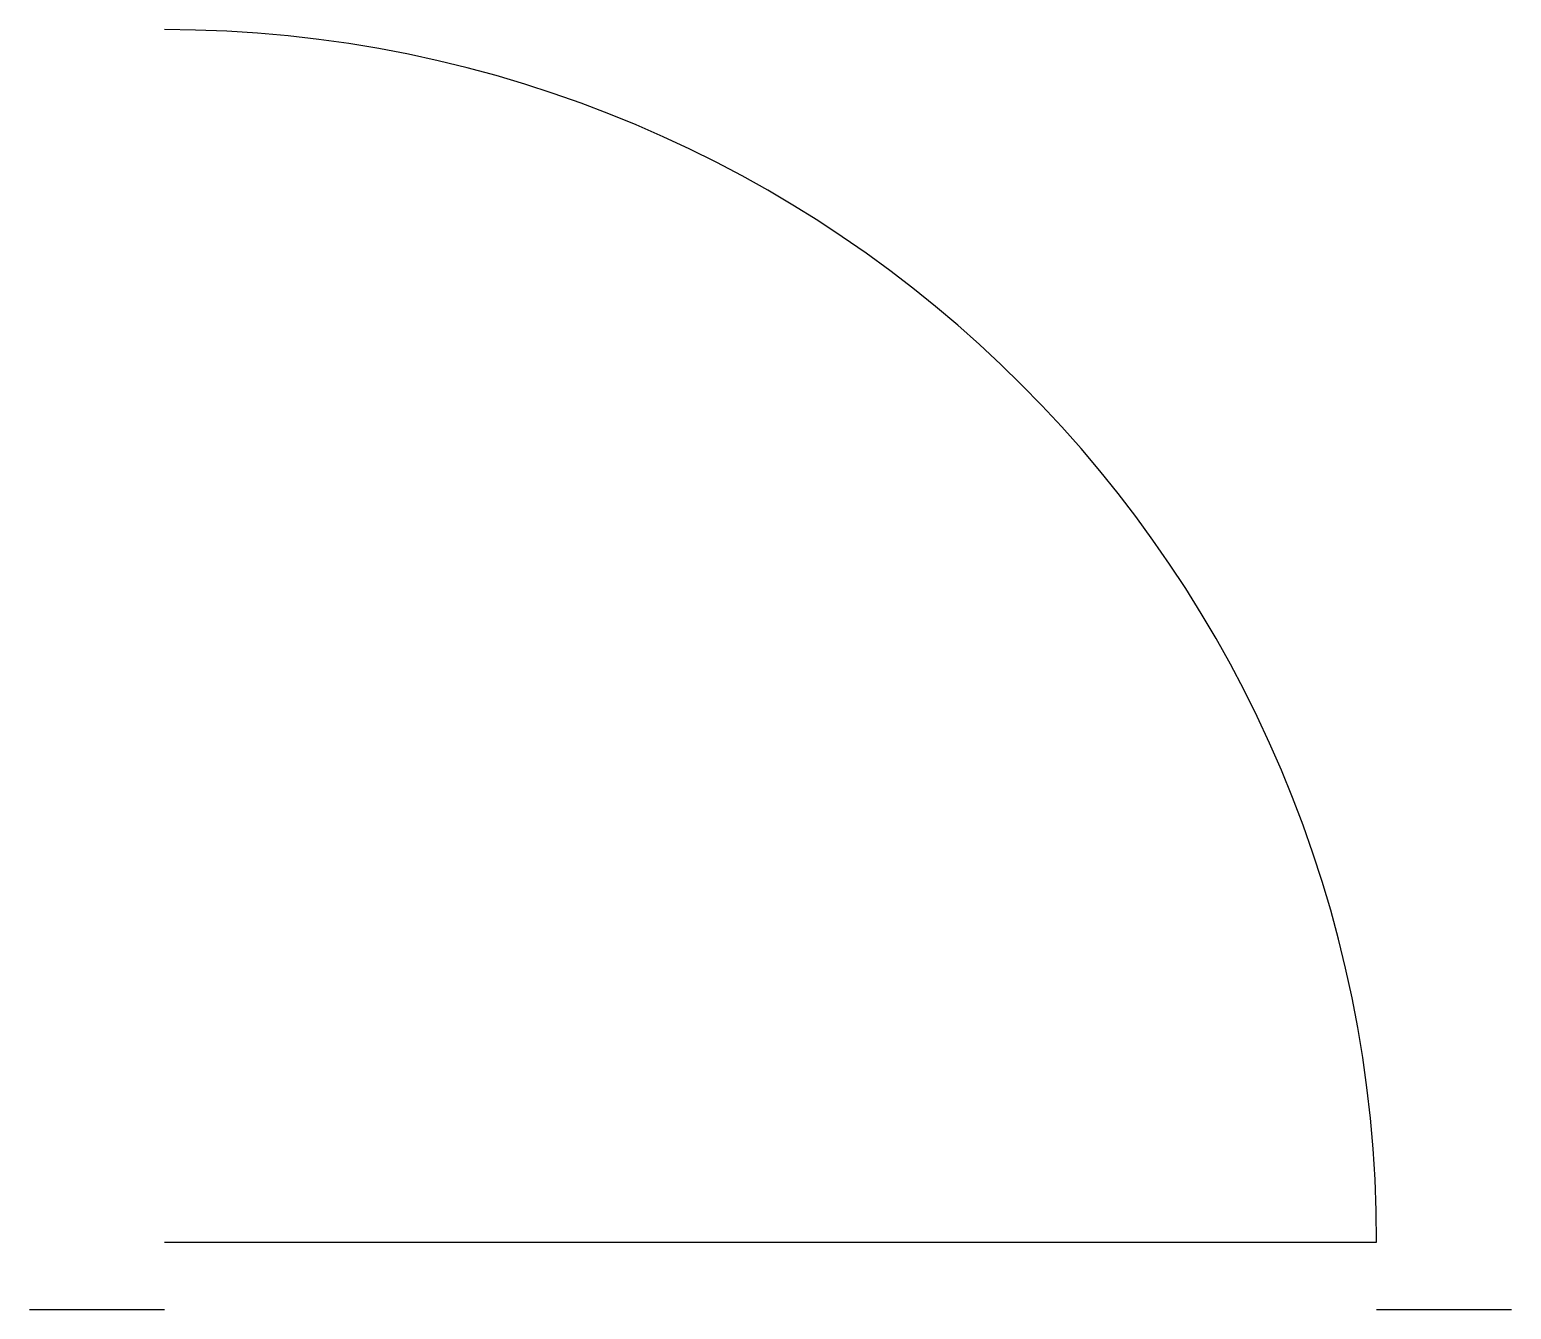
# Model space of a CAD drawing. Header units: inches. Extents: x -4 to 40, y -2 to 36.
import ezdxf

# ---------------------------------------------------------------- set-up
doc = ezdxf.new("R2010")
doc.units = ezdxf.units.IN
doc.layers.add('DOORS', color=4, linetype='CONTINUOUS')
doc.layers.add('WALLS', color=2, linetype='CONTINUOUS')

msp = doc.modelspace()

# ---------------------------------------------------------------- linework, layer by layer
at = {"layer": 'DOORS', "color": 4}
msp.add_line((0, 0), (36, 0), dxfattribs=at)
msp.add_arc((0, 0), 36, 0, 90, dxfattribs=at)
at = {"layer": 'WALLS', "color": 2}
for p, q in [((-4, -2), (0, -2)), ((36, -2), (40, -2))]:
    msp.add_line(p, q, dxfattribs=at)

doc.saveas('drawing.dxf')
